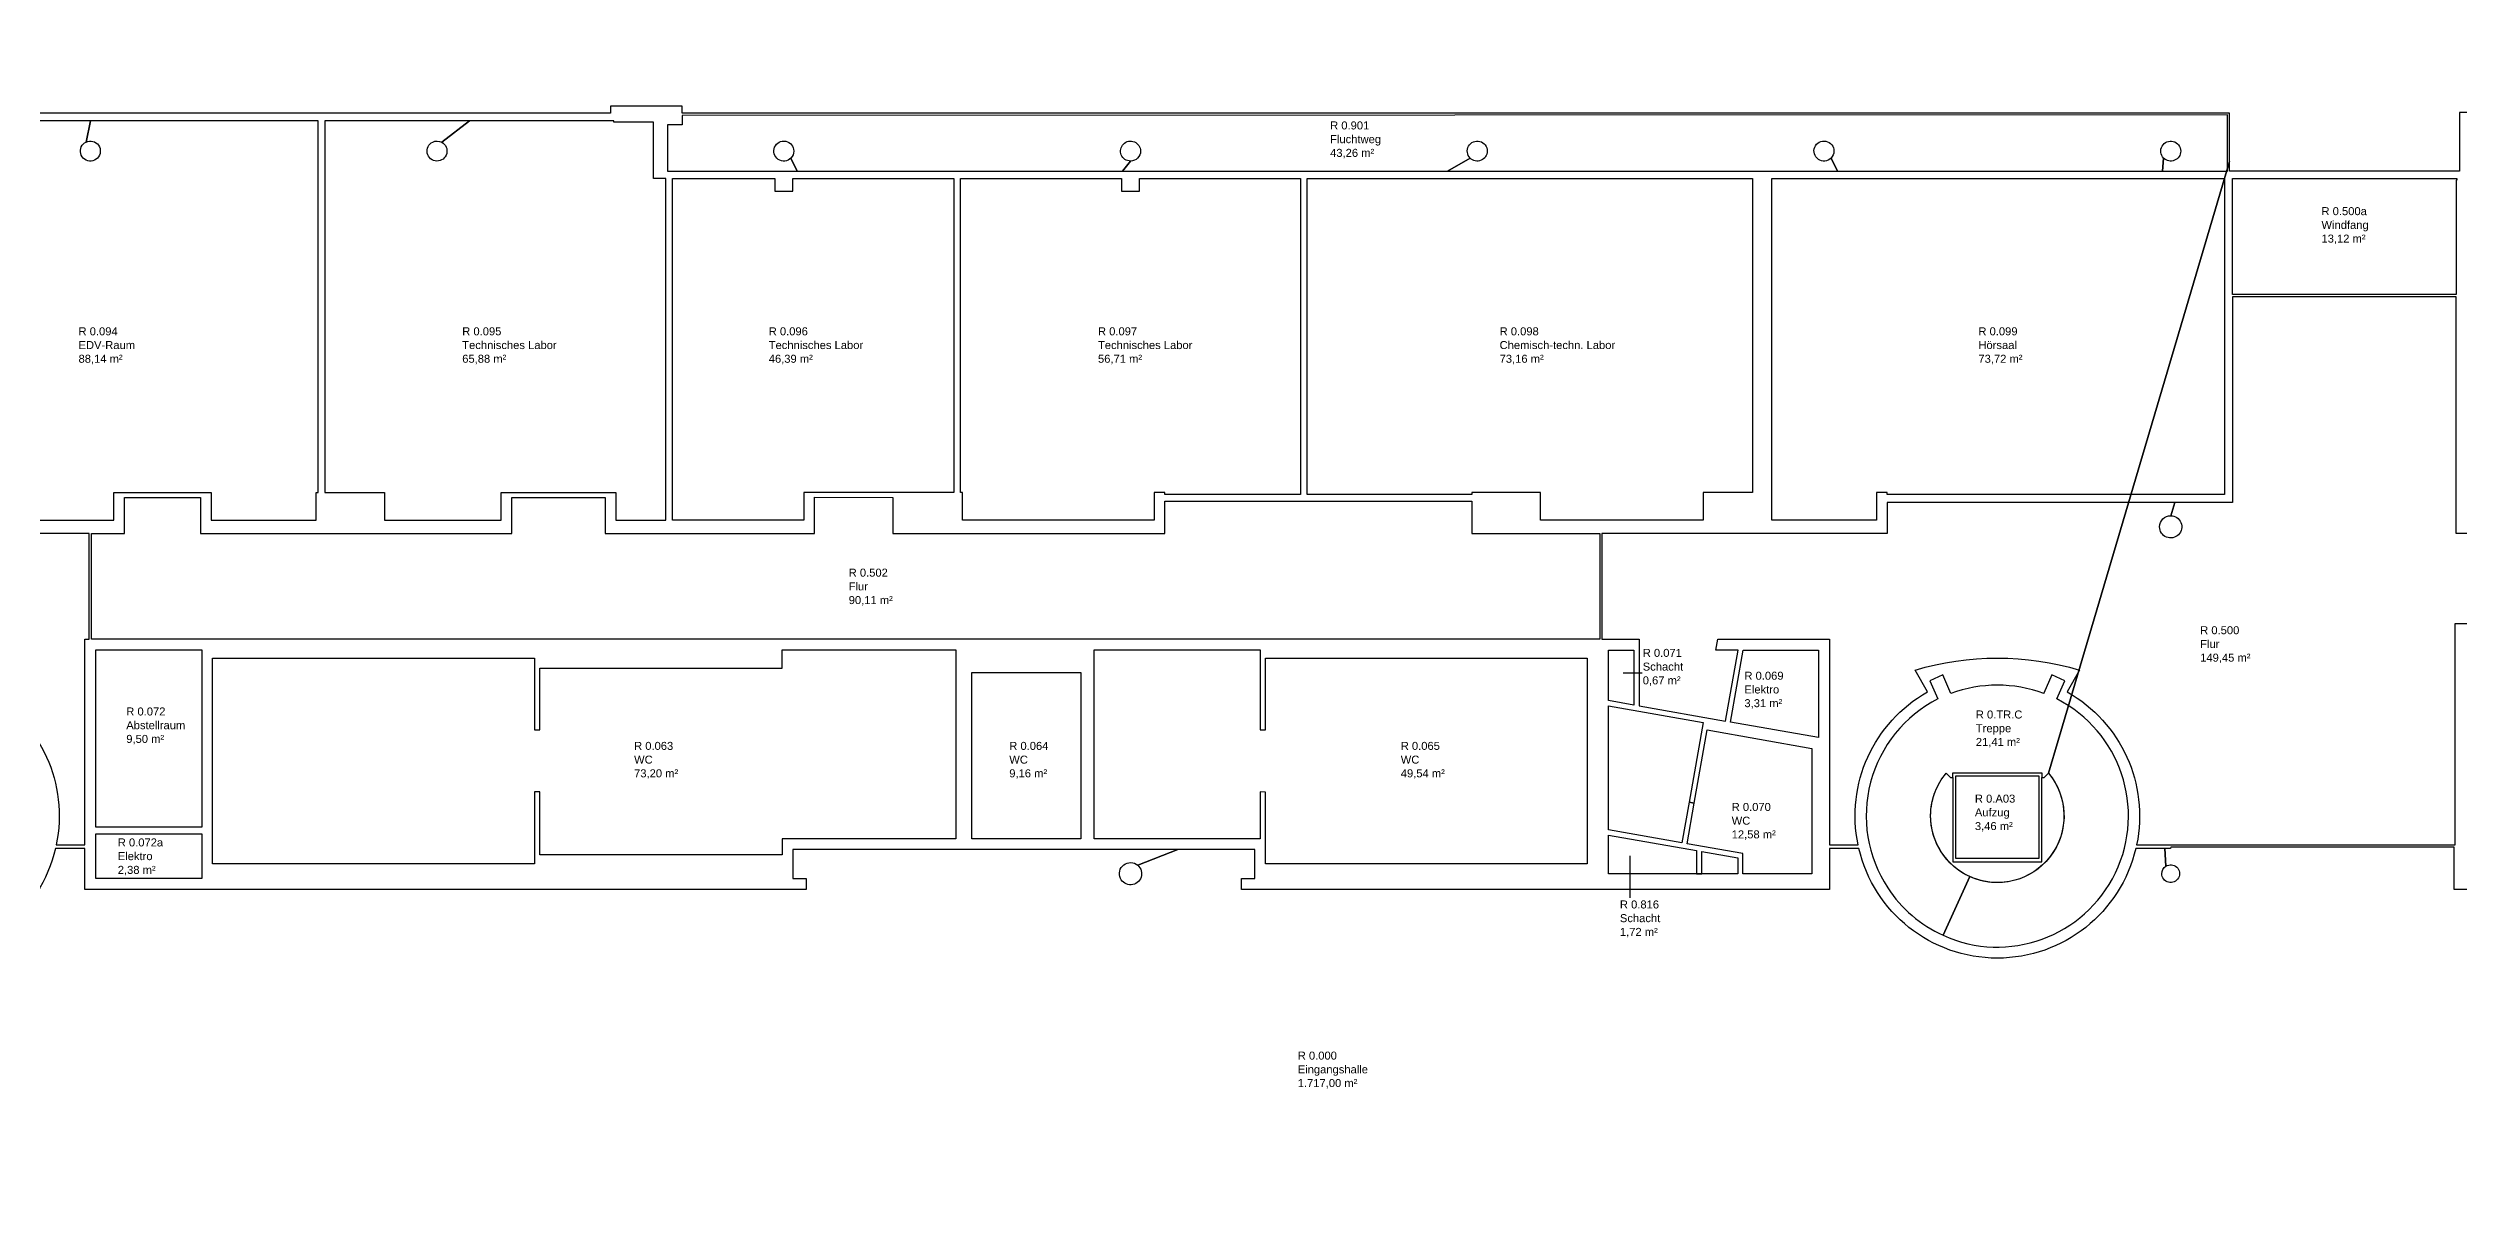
# Model space of a CAD drawing. Header units: metres. Extents: x -177 to 28, y -52 to 98.
# Drawn here: x -85.3 to -31.1, y 17.3 to 43.4 of the extents above; entities that cross this region are included whole.
import ezdxf

# ---------------------------------------------------------------- set-up
doc = ezdxf.new("R2010")
doc.units = ezdxf.units.M
doc.header["$LTSCALE"] = 2
doc.header["$MEASUREMENT"] = 0
for name, color, linetype in [('BGF', 10, 'BYLAYER'), ('BODENBELAG', 7, 'CONTINUOUS'), ('RAUMBEZEICHNUNG', 7, 'CONTINUOUS'), ('RAUMFLAECHE', 7, 'CONTINUOUS'), ('RAUMHOEHE', 7, 'CONTINUOUS'), ('RAUMNUMMER', 7, 'CONTINUOUS'), ('RAUMPOLYGON', 2, 'CONTINUOUS'), ('RAUMSTEMPEL', 7, 'CONTINUOUS')]:
    doc.layers.add(name, color=color, linetype=linetype)
doc.styles.add('ARIAL', font='arial.ttf')

# ---------------------------------------------------------------- blocks, each defined once
blk = doc.blocks.new('Famos1')
at = {"layer": 'BODENBELAG', "style": 'ARIAL'}
blk.add_attdef('BODENBELAG', (0.101, -1.246), '', height=0.18, dxfattribs=at)
at = {"layer": 'RAUMBEZEICHNUNG', "style": 'ARIAL'}
blk.add_attdef('RAUMBEZEICHNUNG', (0.101, -0.321), '', height=0.18, dxfattribs=at)
at = {"layer": 'RAUMFLAECHE', "style": 'ARIAL'}
blk.add_attdef('FLÄCHENINHALT', (0.101, -0.629), '', height=0.18, dxfattribs=at)
at = {"layer": 'RAUMHOEHE', "style": 'ARIAL'}
blk.add_attdef('RAUMHÖHE', (0.101, -0.938), '', height=0.18, dxfattribs=at)
at = {"layer": 'RAUMNUMMER', "style": 'ARIAL'}
blk.add_attdef('RAUMNUMMER', (0.101, -0.012), '', height=0.18, dxfattribs=at)

msp = doc.modelspace()

# ---------------------------------------------------------------- linework, layer by layer
at = {"layer": 'BGF', "flags": 128}
msp.add_lwpolyline([(-139.825, 45.04), (-139.825, 32.273), (-139.175, 32.273), (-139.175, 32.283), (-138.52, 32.283), (-138.525, 28.903), (-139.825, 28.903), (-139.825, 6.408), (-123.322, 4.673), (-123.16, 5.573), (-123.16, 5.573), (-123.156, 5.598), (-123.092, 5.586), (-120.345, 20.894), (-120.421, 20.907), (-119.568, 25.599), (-125.779, 25.974, -0.967499), (-128.775, 26.102, -0.009793), (-128.773, 26.161, -0.080703), (-128.673, 26.632, -0.080704), (-128.429, 27.046), (-128.325, 26.954), (-128.275, 26.954), (-128.275, 25.138), (-126.275, 25.138), (-126.275, 26.954), (-126.225, 26.954), (-126.121, 27.046, -0.194623), (-125.779, 25.974), (-119.568, 25.599), (-119.398, 26.538), (-114.805, 26.538), (-114.805, 24.397), (-107.384, 24.403), (-104.17, 18.356, 0.336385), (-109.892, 6.179, 0.272678), (-102.628, -1.238, 0.0784), (-99.091, -1.696, 0.104734), (-94.16, -0.469), (-92.368, -3.84), (-92.939, -3.958), (-92.904, -4.125, 0.007302), (-100.617, -5.853, 0.333488), (-100.909, -5.923, 0.00739), (-108.663, -7.909, 0.333487), (-108.953, -7.988, 0.007389), (-116.641, -10.212, 0.333492), (-116.928, -10.3, 0.00733), (-124.538, -12.755), (-124.573, -12.651), (-124.918, -12.768), (-124.672, -13.489), (-125.426, -13.746, 0.281069), (-128.486, -12.347), (-128.544, -12.19), (-129.919, -12.681), (-129.865, -12.84), (-128.97, -14.36, -0.734969), (-126.696, -16.098), (-126.824, -16.046), (-126.872, -16.064), (-127.459, -14.42), (-127.482, -14.354), (-127.548, -14.378), (-129.3, -15.003), (-129.366, -15.026), (-129.343, -15.092), (-128.756, -16.737), (-128.802, -16.753), (-128.803, -16.753), (-128.869, -16.875, -0.543396), (-128.97, -14.36), (-129.865, -12.84, 0.278102), (-131.354, -15.859), (-132.089, -16.135), (-132.356, -15.423), (-132.74, -15.567), (-132.701, -15.67), (-132.72, -15.677), (-140.028, -18.541), (-140.07, -18.439), (-140.523, -18.625), (-138.912, -22.558), (-140.202, -23.086), (-139.953, -24.19), (-150.757, -26.498), (-151.293, -23.459), (-151.421, -23.481), (-151.429, -23.437), (-151.473, -23.187), (-153.126, -23.187), (-153.126, -16.987), (-152.326, -16.987), (-152.326, -14.337), (-152.376, -14.337), (-152.376, -14.087), (-153.126, -14.087), (-153.126, -4.047), (-152.376, -4.047), (-152.376, 1.513), (-155.025, 1.513), (-155.025, 3.868), (-154.425, 3.868), (-154.425, 28.813), (-155.025, 28.813), (-155.025, 32.273), (-153.725, 32.273), (-153.725, 55.538), (-156.103, 55.538), (-156.889, 95.807), (-155.205, 95.807), (-155.205, 97.907), (-165.305, 97.907), (-165.305, 95.807), (-156.889, 95.807), (-156.103, 55.538), (-158.48, 55.538), (-158.48, 55.493), (-168.87, 55.493), (-168.87, 55.538), (-169.725, 55.538), (-169.725, 32.358), (-169.125, 32.358), (-169.125, 27.788), (-168.927, 27.788), (-167.525, 26.917, -0.02685), (-167.429, 27.046), (-167.325, 26.954), (-167.275, 26.954), (-167.275, 25.138), (-165.275, 25.138), (-165.275, 26.954), (-165.225, 26.954), (-165.121, 27.046, -1.431709), (-167.775, 26.102, -0.090568), (-167.673, 26.632, -0.053738), (-167.525, 26.917), (-168.927, 27.788, 0.374891), (-168.315, 23.688), (-168.315, 21.013), (-169.97, 21.013), (-169.97, 20.938), (-170.593, 20.938), (-176.968, -51.922), (-166.506, -47.373), (-166.506, -48.959), (-157.511, -45.048), (-158.388, -43.031), (-156.635, -42.268), (-156.387, -42.837), (-153.801, -41.712), (-153.801, -30.037), (-152.323, -29.776), (-152.32, -29.796), (-152.301, -29.904), (-150.713, -29.623), (-150.221, -29.538), (-150.757, -26.498), (-139.953, -24.19), (-138.705, -29.708), (-136.373, -28.753), (-134.453, -33.44), (-135.336, -33.802), (-135.018, -35.21, -0.047975), (-88.841, -20.981), (-89.111, -19.679, -0.001436), (-87.587, -19.369), (-88.069, -22.102), (-86.119, -22.446), (-86.096, -22.316), (-83.847, -22.712), (-83.461, -21.077), (-85.972, -20.634), (-85.542, -18.191), (-84.577, -18.361), (-84.6, -18.495), (-85.053, -18.415), (-85.437, -20.591), (-83.447, -20.942), (-83.064, -18.765), (-83.615, -18.668), (-83.592, -18.535), (-82.528, -18.723), (-82.959, -21.165), (-83.461, -21.077), (-83.847, -22.712), (-81.598, -23.109), (-81.317, -21.516), (-81.187, -21.539), (-80.575, -18.067, -0.004043), (-76.508, -17.404), (-76.474, -17.627, 0.912205), (-76.415, -18.071), (-76.32, -18.69, -0.039463), (-36.25, -15.707), (-36.25, -14.628), (-40.321, -0.871), (-40.425, -0.778), (-40.475, -0.778), (-40.475, 1.118), (-42.475, 1.118), (-42.475, 0.968), (-42.475, -0.778), (-42.525, -0.778), (-42.629, -0.871, -1.431709), (-39.975, 0.073, -0.009793), (-39.977, 0.014, -0.080703), (-40.077, -0.456, -0.080704), (-40.321, -0.871), (-36.25, -14.628), (-36.25, -14.412), (-31.1, -14.412), (-31.1, -15.707), (-3.996, -15.707), (-3.629, -0.871, -1.431709), (-0.975, 0.073, -0.009793), (-0.977, 0.014, -0.080703), (-1.077, -0.456, -0.080704), (-1.321, -0.871), (-1.425, -0.778), (-1.475, -0.778), (-1.475, 1.118), (-3.475, 1.118), (-3.475, 0.968), (-3.475, -0.778), (-3.525, -0.778), (-3.629, -0.871), (-3.996, -15.707), (1.425, -15.707), (1.425, -15.607), (18.35, -15.607), (18.35, -14.412), (18.56, -14.412), (18.56, -12.433), (19.466, -12.19), (17.973, -6.618), (17.855, -6.177), (17.255, -6.177), (17.255, -4.372), (19.855, -4.372), (19.855, -4.117), (24.434, -4.117), (24.918, -2.02), (27.817, -2.696), (28.34, 12.262), (19.676, 13.557), (19.669, 13.507), (15.73, 14.096), (13.904, 24.433), (13.83, 24.433), (13.83, 24.865), (0.318, 24.863, -0.652479), (-5.268, 24.863), (-19.14, 24.863), (-19.14, 40.588), (-19.375, 40.588), (-19.375, 41.903), (-31.075, 41.903), (-31.075, 40.588), (-36.25, 40.588), (-36.25, 40.804), (-40.321, 27.046, -1.431709), (-42.975, 26.102, -0.009793), (-42.973, 26.161, -0.080703), (-42.873, 26.632, -0.080704), (-42.629, 27.046), (-42.525, 26.954), (-42.475, 26.954), (-42.475, 25.058), (-40.475, 25.058), (-40.475, 25.208), (-40.475, 26.954), (-40.425, 26.954), (-40.321, 27.046), (-36.25, 40.804), (-36.25, 41.888), (-71.065, 41.888), (-71.065, 42.048), (-72.675, 42.048), (-72.675, 41.888), (-87.64, 41.888), (-87.121, 27.046, -1.431709), (-89.775, 26.102, -0.009793), (-89.773, 26.161, -0.080703), (-89.673, 26.632, -0.080704), (-89.429, 27.046), (-89.325, 26.954), (-89.275, 26.954), (-89.275, 25.138), (-87.275, 25.138), (-87.275, 26.954), (-87.225, 26.954), (-87.121, 27.046), (-87.64, 41.888), (-102.605, 41.888), (-102.605, 42.047), (-103.755, 42.048), (-103.755, 41.628), (-103.294, 41.628), (-103.218, 41.453), (-102.799, 40.489), (-106.568, 38.85), (-108.564, 43.442), (-108, 43.688), (-113.555, 56.462), (-139.825, 45.04)], format="xyb", close=True, dxfattribs=at)
at = {"layer": 'RAUMPOLYGON', "flags": 128}
for points in [[(-71.065, 41.838), (-71.065, 41.628), (-71.395, 41.628), (-71.395, 40.588), (-68.471, 40.588), (-68.616, 40.879, -5.027339), (-68.55, 41.038, -0.198912), (-68.616, 40.879), (-68.471, 40.588), (-61.159, 40.588), (-60.975, 40.813, -2.414214), (-60.75, 41.038, -0.414214), (-60.975, 40.813), (-61.159, 40.588), (-53.848, 40.588), (-53.334, 40.879, -1.496606), (-52.95, 41.038, -0.668179), (-53.334, 40.879), (-53.848, 40.588), (-45.074, 40.588), (-45.216, 40.879, -5.027339), (-45.15, 41.038, -0.198912), (-45.216, 40.879), (-45.074, 40.588), (-37.762, 40.588), (-37.734, 40.879, -1.496606), (-37.35, 41.038, -0.668179), (-37.734, 40.879), (-37.762, 40.588), (-36.3, 40.588), (-36.3, 41.853), (-71.065, 41.838)], [(-79.25, 41.718), (-84.375, 41.718), (-84.472, 41.241, -5.828428), (-84.578, 41.135, -0.171573), (-84.472, 41.241), (-84.375, 41.718), (-89.5, 41.718), (-89.5, 33.313), (-87.095, 33.313), (-87.095, 33.363), (-85.555, 33.363), (-85.555, 32.738), (-83.845, 32.738), (-83.845, 33.363), (-81.655, 33.363), (-81.655, 32.738), (-79.295, 32.738), (-79.295, 33.363), (-79.25, 33.363), (-79.25, 41.718)], [(-71.43, 40.418), (-71.705, 40.418), (-71.705, 41.688), (-72.595, 41.688), (-72.595, 41.718), (-75.848, 41.718), (-76.47, 41.236, -4.204918), (-76.672, 41.241, -0.237817), (-76.47, 41.236), (-75.848, 41.718), (-79.1, 41.718), (-79.1, 33.363), (-77.755, 33.363), (-77.755, 32.738), (-75.135, 32.738), (-75.135, 33.363), (-72.555, 33.363), (-72.555, 32.738), (-71.43, 32.738), (-71.43, 40.418)], [(-40.429, 28.846), (-40.431, 28.842, 0.177637), (-42.52, 28.842), (-42.703, 29.258), (-42.996, 29.128), (-42.814, 28.717, 0.446885), (-43.941, 24.468, 0.141719), (-42.696, 23.402), (-42.097, 24.723, -0.296595), (-42.975, 26.102, -0.090568), (-42.873, 26.632, -0.080704), (-42.629, 27.046), (-42.525, 26.954), (-42.475, 26.954), (-42.475, 27.058), (-40.475, 27.058), (-40.475, 26.954), (-40.425, 26.954), (-40.321, 27.046, -0.796773), (-42.097, 24.723), (-42.696, 23.402, 0.978044), (-40.137, 28.717), (-39.955, 29.128), (-40.247, 29.258), (-40.429, 28.846)]]:
    msp.add_lwpolyline(points, format="xyb", close=True, dxfattribs=at)
for points in [[(-71.28, 40.138), (-71.28, 40.418), (-68.975, 40.418), (-68.975, 40.138), (-68.575, 40.138), (-68.575, 40.418), (-64.95, 40.418), (-64.95, 40.138), (-64.95, 40.138), (-64.95, 33.363), (-66.325, 33.363), (-68.325, 33.363), (-68.325, 32.738), (-71.28, 32.738)], [(-64.755, 32.738), (-64.755, 33.363), (-64.8, 33.363), (-64.8, 40.418), (-61.175, 40.418), (-61.175, 40.138), (-60.775, 40.138), (-60.775, 40.418), (-57.15, 40.418), (-57.15, 33.313), (-60.205, 33.313), (-60.205, 33.363), (-60.445, 33.363), (-60.445, 32.738)], [(-57, 40.138), (-57, 40.418), (-46.98, 40.418), (-46.98, 33.363), (-48.095, 33.363), (-48.095, 32.738), (-51.753, 32.738), (-51.753, 33.363), (-53.295, 33.363), (-53.295, 33.313), (-57, 33.313)], [(-46.55, 40.138), (-46.55, 40.418), (-36.363, 40.418), (-36.363, 33.313), (-43.955, 33.313), (-43.955, 33.363), (-44.195, 33.363), (-44.195, 32.738), (-46.55, 32.738)], [(-36.187, 40.418), (-31.138, 40.418), (-31.138, 40.387), (-31.15, 40.387), (-31.15, 37.813), (-36.187, 37.813)], [(-84.35, 32.438), (-83.605, 32.438), (-83.605, 33.248), (-81.895, 33.248), (-81.895, 32.438), (-74.895, 32.438), (-74.895, 33.248), (-72.795, 33.248), (-72.795, 32.438), (-68.085, 32.438), (-68.085, 33.255), (-66.325, 33.25), (-66.325, 32.438), (-60.205, 32.438), (-60.205, 33.163), (-53.295, 33.163), (-53.295, 32.438), (-50.42, 32.438), (-50.42, 30.063), (-84.35, 30.063), (-84.35, 32.438)], [(-81.63, 29.638), (-74.38, 29.638), (-74.38, 28.023), (-74.265, 28.023), (-74.265, 29.413), (-68.815, 29.413), (-68.815, 29.823), (-64.905, 29.823), (-64.905, 25.573), (-68.815, 25.573), (-68.815, 25.213), (-74.265, 25.213), (-74.265, 26.628), (-74.38, 26.628), (-74.38, 25.013), (-81.63, 25.013), (-81.63, 29.638)], [(-61.795, 29.823), (-58.055, 29.823), (-58.055, 28.023), (-57.94, 28.023), (-57.94, 29.638), (-50.7, 29.638), (-50.7, 25.013), (-57.94, 25.013), (-57.94, 26.625), (-58.055, 26.628), (-58.055, 25.573), (-61.795, 25.573), (-61.795, 29.823)], [(-50.22, 29.813), (-49.65, 29.813), (-49.65, 28.58), (-50.22, 28.681)], [(-47.476, 28.197), (-47.19, 29.813), (-45.5, 29.813), (-45.5, 27.849)], [(-50.22, 28.564), (-48.091, 28.189), (-48.407, 26.396), (-48.294, 26.376), (-48.004, 28.021), (-45.65, 27.606), (-45.65, 24.788), (-47.2, 24.788), (-47.2, 25.239), (-48.456, 25.461), (-48.294, 26.376), (-48.407, 26.396), (-48.569, 25.481), (-50.22, 25.772)], [(-50.22, 25.655), (-48.241, 25.306), (-48.241, 24.788), (-48.126, 24.788), (-48.126, 25.286), (-47.315, 25.143), (-47.315, 24.788), (-50.22, 24.788)]]:
    msp.add_lwpolyline(points, close=True, dxfattribs=at)
for points in [[(-25.755, 32.438), (-31.15, 32.438), (-31.15, 37.763), (-36.187, 37.763), (-36.187, 33.137), (-37.482, 33.137), (-37.575, 32.838, -2.414214), (-37.825, 32.588, -0.414214), (-37.575, 32.838), (-37.482, 33.137), (-43.955, 33.137), (-43.955, 32.438), (-50.37, 32.438), (-50.37, 30.063), (-49.535, 30.063), (-49.535, 28.56), (-47.589, 28.217), (-47.307, 29.813), (-47.805, 29.813), (-47.761, 30.063), (-45.25, 30.063), (-45.25, 25.438), (-44.608, 25.438), (-44.608, 25.438, -0.326267), (-43.048, 28.875), (-43.325, 29.365, -0.147643), (-39.626, 29.365), (-39.902, 28.875, -0.326266), (-38.342, 25.438), (-31.176, 25.438), (-31.176, 30.414), (-19.49, 30.414)], [(-86.702, 28.875, -0.326267), (-85.142, 25.438), (-84.5, 25.438), (-84.5, 30.063), (-84.4, 30.063), (-84.4, 32.438), (-87.094, 32.438)], [(-18.688, 24.433), (-31.2, 24.433), (-31.2, 25.388), (-37.575, 25.388), (-37.576, 25.358), (-37.707, 25.358), (-37.682, 24.957, -3.884928), (-37.775, 24.788, -0.257405), (-37.682, 24.957), (-37.707, 25.358), (-38.36, 25.358, -0.792779), (-44.591, 25.358), (-45.25, 25.358), (-45.25, 24.433), (-58.48, 24.433), (-58.48, 24.683), (-58.18, 24.683), (-58.18, 25.333), (-59.913, 25.333), (-60.813, 24.978, -1.242159), (-61.202, 24.683, -0.80505), (-60.813, 24.978), (-59.913, 25.333), (-68.575, 25.333), (-68.575, 24.683), (-68.275, 24.683), (-68.275, 24.433), (-84.5, 24.433), (-84.5, 25.358), (-85.16, 25.358, -0.796703), (-91.398, 25.388)]]:
    msp.add_lwpolyline(points, format="xyb", dxfattribs=at)
at = {"layer": 'RAUMPOLYGON'}
for points in [[(-84.25, 29.823), (-81.87, 29.823), (-81.87, 25.833), (-84.25, 25.833)], [(-64.545, 29.313), (-62.095, 29.313), (-62.095, 25.573), (-64.545, 25.573)], [(-42.405, 26.988), (-40.545, 26.988), (-40.545, 25.128), (-42.405, 25.128)], [(-84.25, 25.683), (-81.87, 25.683), (-81.87, 24.683), (-84.25, 24.683)]]:
    msp.add_lwpolyline(points, close=True, dxfattribs=at)
at = {"layer": 'RAUMSTEMPEL'}
msp.add_line((-49.737, 24.244), (-49.737, 25.192), dxfattribs=at)
at = {"layer": 'RAUMSTEMPEL', "flags": 128}
msp.add_lwpolyline([(-49.464, 29.298), (-49.891, 29.298)], dxfattribs=at)

# ---------------------------------------------------------------- block references
at = {"layer": 'RAUMSTEMPEL'}
ref = msp.add_blockref('Famos1', (-56.586, 39.166), dxfattribs=at)
ref.add_attrib('RAUMNUMMER', 'R 0.901', (-56.485, 41.525), dxfattribs={"layer": 'RAUMNUMMER', "height": 0.18, "style": 'ARIAL'})
ref.add_attrib('RAUMBEZEICHNUNG', 'Fluchtweg', (-56.485, 41.216), dxfattribs={"layer": 'RAUMBEZEICHNUNG', "height": 0.18, "style": 'ARIAL'})
ref.add_attrib('FLÄCHENINHALT', '43,26 m²', (-56.485, 40.908), dxfattribs={"layer": 'RAUMFLAECHE', "height": 0.18, "style": 'ARIAL'})
for p, values in [((-34.284, 39.609), {'RAUMNUMMER': 'R 0.500a', 'RAUMBEZEICHNUNG': 'Windfang', 'FLÄCHENINHALT': '13,12 m²'}), ((-84.742, 36.907), {'RAUMNUMMER': 'R 0.094', 'RAUMBEZEICHNUNG': 'EDV-Raum', 'FLÄCHENINHALT': '88,14 m²'}), ((-76.11, 36.907), {'RAUMNUMMER': 'R 0.095', 'RAUMBEZEICHNUNG': 'Technisches Labor', 'FLÄCHENINHALT': '65,88 m²'}), ((-69.215, 36.907), {'RAUMNUMMER': 'R 0.096', 'RAUMBEZEICHNUNG': 'Technisches Labor', 'FLÄCHENINHALT': '46,39 m²'}), ((-61.808, 36.907), {'RAUMNUMMER': 'R 0.097', 'RAUMBEZEICHNUNG': 'Technisches Labor', 'FLÄCHENINHALT': '56,71 m²'}), ((-52.773, 36.907), {'RAUMNUMMER': 'R 0.098', 'RAUMBEZEICHNUNG': 'Chemisch-techn. Labor', 'FLÄCHENINHALT': '73,16 m²'}), ((-42.002, 36.907), {'RAUMNUMMER': 'R 0.099', 'RAUMBEZEICHNUNG': 'Hörsaal', 'FLÄCHENINHALT': '73,72 m²'}), ((-67.416, 31.48), {'RAUMNUMMER': 'R 0.502', 'RAUMBEZEICHNUNG': 'Flur', 'FLÄCHENINHALT': '90,11 m²'}), ((-37.013, 30.185), {'RAUMNUMMER': 'R 0.500', 'RAUMBEZEICHNUNG': 'Flur', 'FLÄCHENINHALT': '149,45 m²'}), ((-47.266, 29.162), {'RAUMNUMMER': 'R 0.069', 'RAUMBEZEICHNUNG': 'Elektro', 'FLÄCHENINHALT': '3,31 m²'}), ((-83.668, 28.358), {'RAUMNUMMER': 'R 0.072', 'RAUMBEZEICHNUNG': 'Abstellraum', 'FLÄCHENINHALT': '9,50 m²'}), ((-42.06, 28.29), {'RAUMNUMMER': 'R 0.TR.C', 'RAUMBEZEICHNUNG': 'Treppe', 'FLÄCHENINHALT': '21,41 m²'}), ((-72.244, 27.584), {'RAUMNUMMER': 'R 0.063', 'RAUMBEZEICHNUNG': 'WC', 'FLÄCHENINHALT': '73,20 m²'}), ((-63.804, 27.584), {'RAUMNUMMER': 'R 0.064', 'RAUMBEZEICHNUNG': 'WC', 'FLÄCHENINHALT': '9,16 m²'}), ((-54.997, 27.584), {'RAUMNUMMER': 'R 0.065', 'RAUMBEZEICHNUNG': 'WC', 'FLÄCHENINHALT': '49,54 m²'}), ((-47.552, 26.211), {'RAUMNUMMER': 'R 0.070', 'RAUMBEZEICHNUNG': 'WC', 'FLÄCHENINHALT': '12,58 m²'}), ((-42.081, 26.398), {'RAUMNUMMER': 'R 0.A03', 'RAUMBEZEICHNUNG': 'Aufzug', 'FLÄCHENINHALT': '3,46 m²'}), ((-57.314, 20.619), {'RAUMNUMMER': 'R 0.000', 'RAUMBEZEICHNUNG': 'Eingangshalle', 'FLÄCHENINHALT': '1.717,00 m²'})]:
    msp.add_blockref('Famos1', p, dxfattribs=at).add_auto_attribs(values)
ref = msp.add_blockref('Famos1', (-49.554, 27.378), dxfattribs=at)
ref.add_attrib('RAUMNUMMER', 'R 0.071', (-49.452, 29.664), dxfattribs={"layer": 'RAUMNUMMER', "height": 0.18, "style": 'ARIAL'})
ref.add_attrib('RAUMBEZEICHNUNG', 'Schacht', (-49.452, 29.355), dxfattribs={"layer": 'RAUMBEZEICHNUNG', "height": 0.18, "style": 'ARIAL'})
ref.add_attrib('FLÄCHENINHALT', '0,67 m²', (-49.452, 29.046), dxfattribs={"layer": 'RAUMFLAECHE', "height": 0.18, "style": 'ARIAL'})
ref = msp.add_blockref('Famos1', (-83.456, 26.926), dxfattribs=at)
ref.add_attrib('RAUMNUMMER', 'R 0.072a', (-83.758, 25.401), dxfattribs={"layer": 'RAUMNUMMER', "height": 0.18, "style": 'ARIAL'})
ref.add_attrib('RAUMBEZEICHNUNG', 'Elektro', (-83.758, 25.093), dxfattribs={"layer": 'RAUMBEZEICHNUNG', "height": 0.18, "style": 'ARIAL'})
ref.add_attrib('FLÄCHENINHALT', '2,38 m²', (-83.758, 24.784), dxfattribs={"layer": 'RAUMFLAECHE', "height": 0.18, "style": 'ARIAL'})
ref = msp.add_blockref('Famos1', (-50.061, 25.191), dxfattribs=at)
ref.add_attrib('RAUMNUMMER', 'R 0.816', (-49.966, 24.006), dxfattribs={"layer": 'RAUMNUMMER', "height": 0.18, "style": 'ARIAL'})
ref.add_attrib('RAUMBEZEICHNUNG', 'Schacht', (-49.966, 23.698), dxfattribs={"layer": 'RAUMBEZEICHNUNG', "height": 0.18, "style": 'ARIAL'})
ref.add_attrib('FLÄCHENINHALT', '1,72 m²', (-49.966, 23.389), dxfattribs={"layer": 'RAUMFLAECHE', "height": 0.18, "style": 'ARIAL'})

doc.saveas('drawing.dxf')
